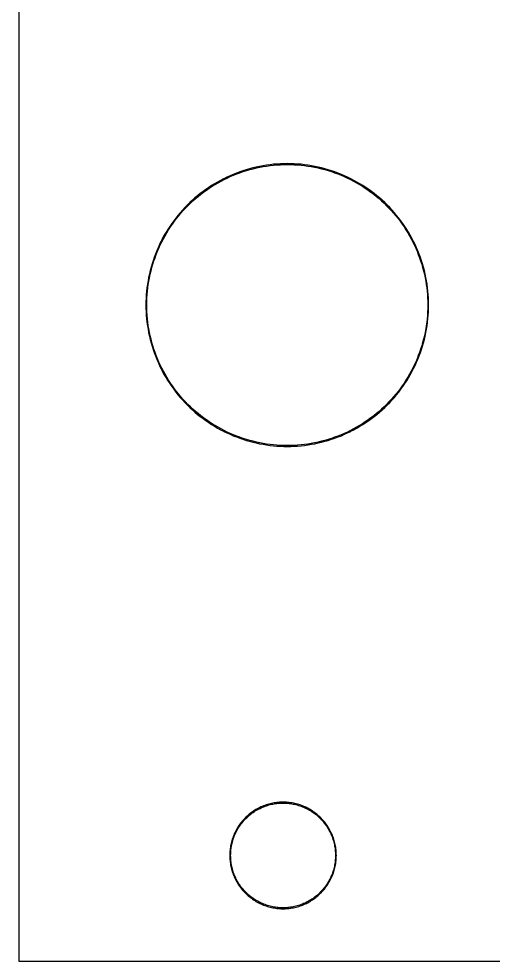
# Model space of a CAD drawing. Extents: x 6 to 66, y 0 to 129.
# Drawn here: x 5.58 to 19.05, y 0.32 to 27.06 of the extents above; entities that cross this region are included whole.
import ezdxf

# ---------------------------------------------------------------- set-up
doc = ezdxf.new("R2010")
doc.units = 0

msp = doc.modelspace()

# ---------------------------------------------------------------- linework, layer by layer
at = {"color": 5, "true_color": 0x0000ff}
msp.add_polyline3d([(66.20408, 0.3175, 0), (66.20408, 128.81762, 0), (5.58393, 128.81762, 0), (5.58393, 0.3175, 0), (66.20408, 0.3175, 0)], close=True, dxfattribs=at)
at = {"color": 34, "true_color": 0x008000}
for points in [[(5.58394, 0.3175, 0), (66.20408, 0.3175, 0), (66.20408, 128.81762, 0), (5.58394, 128.81762, 0), (5.58394, 0.3175, 0)], [(13.10589, 22.9489, 0), (13.00759, 22.94534, 0), (12.9098, 22.93924, 0), (12.81175, 22.93086, 0), (12.71422, 22.92019, 0), (12.61694, 22.90698, 0), (12.61301, 22.90636, 0), (12.51624, 22.89062, 0), (12.41972, 22.87258, 0), (12.32371, 22.85226, 0), (12.2282, 22.82966, 0), (12.13321, 22.80476, 0), (12.03897, 22.77733, 0), (11.94525, 22.74761, 0), (11.85254, 22.71561, 0), (11.76033, 22.68157, 0), (11.6694, 22.645, 0), (11.57898, 22.60639, 0), (11.48982, 22.5655, 0), (11.40169, 22.52232, 0), (11.39815, 22.52051, 0), (11.31077, 22.4753, 0), (11.22492, 22.42806, 0), (11.14008, 22.37878, 0), (11.05652, 22.32722, 0), (10.97422, 22.27362, 0), (10.89319, 22.218, 0), (10.81369, 22.16059, 0), (10.73546, 22.10116, 0), (10.65901, 22.03969, 0), (10.58382, 21.9767, 0), (10.51016, 21.91142, 0), (10.43828, 21.84462, 0), (10.36792, 21.77629, 0), (10.36511, 21.77348, 0), (10.29679, 21.70312, 0), (10.22997, 21.63124, 0), (10.16471, 21.55758, 0), (10.10171, 21.4824, 0), (10.04025, 21.40594, 0), (9.98081, 21.32771, 0), (9.92341, 21.24821, 0), (9.86778, 21.16718, 0), (9.81419, 21.08489, 0), (9.76262, 21.00132, 0), (9.71335, 20.91649, 0), (9.6661, 20.83063, 0), (9.62088, 20.74326, 0), (9.61909, 20.73971, 0), (9.57591, 20.65158, 0), (9.53501, 20.56243, 0), (9.4964, 20.472, 0), (9.45983, 20.38107, 0), (9.42578, 20.28887, 0), (9.39378, 20.19616, 0), (9.36407, 20.10242, 0), (9.33663, 20.00819, 0), (9.31175, 19.9132, 0), (9.28914, 19.81769, 0), (9.26882, 19.72168, 0), (9.25079, 19.62517, 0), (9.23504, 19.52839, 0), (9.23442, 19.52447, 0), (9.2212, 19.42719, 0), (9.21054, 19.32965, 0), (9.20215, 19.23161, 0), (9.19605, 19.13381, 0), (9.19251, 19.03552, 0), (9.19124, 18.93747, 0), (9.19251, 18.83943, 0), (9.19605, 18.74112, 0), (9.20215, 18.64333, 0), (9.21054, 18.5453, 0), (9.2212, 18.44775, 0), (9.23442, 18.35048, 0), (9.23504, 18.34655, 0), (9.25079, 18.24978, 0), (9.26882, 18.15326, 0), (9.28914, 18.05725, 0), (9.31175, 17.96174, 0), (9.33663, 17.86675, 0), (9.36407, 17.77251, 0), (9.39378, 17.67879, 0), (9.42578, 17.58608, 0), (9.45983, 17.49388, 0), (9.4964, 17.40294, 0), (9.53501, 17.31252, 0), (9.57591, 17.22337, 0), (9.61909, 17.13523, 0), (9.62088, 17.13169, 0), (9.6661, 17.04431, 0), (9.71335, 16.95845, 0), (9.76262, 16.87362, 0), (9.81419, 16.79006, 0), (9.86778, 16.70776, 0), (9.92341, 16.62674, 0), (9.98081, 16.54723, 0), (10.04025, 16.469, 0), (10.10171, 16.39255, 0), (10.16471, 16.31736, 0), (10.22997, 16.2437, 0), (10.29679, 16.17182, 0), (10.36511, 16.10146, 0), (10.36792, 16.09865, 0), (10.43828, 16.03033, 0), (10.51016, 15.96353, 0), (10.58382, 15.89825, 0), (10.65901, 15.83526, 0), (10.73546, 15.77379, 0), (10.81369, 15.71435, 0), (10.89319, 15.65695, 0), (10.97422, 15.60132, 0), (11.05652, 15.54773, 0), (11.14008, 15.49617, 0), (11.22492, 15.44689, 0), (11.31077, 15.39965, 0), (11.39815, 15.35443, 0), (11.40169, 15.35263, 0), (11.48982, 15.30945, 0), (11.57898, 15.26856, 0), (11.6694, 15.22995, 0), (11.76033, 15.19337, 0), (11.85254, 15.15934, 0), (11.94525, 15.12733, 0), (12.03897, 15.09761, 0), (12.13321, 15.07018, 0), (12.2282, 15.04529, 0), (12.32371, 15.02268, 0), (12.41972, 15.00236, 0), (12.51624, 14.98433, 0), (12.61301, 14.96858, 0), (12.61694, 14.96796, 0), (12.71422, 14.95475, 0), (12.81175, 14.94408, 0), (12.9098, 14.9357, 0), (13.00759, 14.92961, 0), (13.10589, 14.92605, 0), (13.20393, 14.92478, 0), (13.30198, 14.92605, 0), (13.40027, 14.92961, 0), (13.49806, 14.9357, 0), (13.59611, 14.94408, 0), (13.69364, 14.95475, 0), (13.79093, 14.96796, 0), (13.79485, 14.96858, 0), (13.89162, 14.98433, 0), (13.98814, 15.00236, 0), (14.08416, 15.02268, 0), (14.17966, 15.04529, 0), (14.27466, 15.07018, 0), (14.36889, 15.09761, 0), (14.46262, 15.12733, 0), (14.55533, 15.15934, 0), (14.64753, 15.19337, 0), (14.73846, 15.22995, 0), (14.82888, 15.26856, 0), (14.91804, 15.30945, 0), (15.00618, 15.35263, 0), (15.00972, 15.35443, 0), (15.09709, 15.39965, 0), (15.18294, 15.44689, 0), (15.26778, 15.49617, 0), (15.35135, 15.54773, 0), (15.43364, 15.60132, 0), (15.51467, 15.65695, 0), (15.59417, 15.71435, 0), (15.6724, 15.77379, 0), (15.74886, 15.83526, 0), (15.82404, 15.89825, 0), (15.8977, 15.96353, 0), (15.96958, 16.03033, 0), (16.03994, 16.09865, 0), (16.04275, 16.10146, 0), (16.11108, 16.17182, 0), (16.17787, 16.2437, 0), (16.24316, 16.31736, 0), (16.30614, 16.39255, 0), (16.36761, 16.469, 0), (16.42705, 16.54723, 0), (16.48445, 16.62674, 0), (16.54008, 16.70776, 0), (16.59368, 16.79006, 0), (16.64524, 16.87362, 0), (16.69451, 16.95845, 0), (16.74176, 17.04431, 0), (16.78697, 17.13169, 0), (16.78877, 17.13523, 0), (16.83195, 17.22337, 0), (16.87285, 17.31252, 0), (16.91146, 17.40294, 0), (16.94803, 17.49388, 0), (16.98207, 17.58608, 0), (17.01407, 17.67879, 0), (17.04379, 17.77251, 0), (17.07122, 17.86675, 0), (17.09611, 17.96174, 0), (17.11872, 18.05725, 0), (17.13904, 18.15326, 0), (17.15707, 18.24978, 0), (17.17282, 18.34655, 0), (17.17344, 18.35048, 0), (17.18665, 18.44775, 0), (17.19732, 18.5453, 0), (17.2057, 18.64333, 0), (17.2118, 18.74112, 0), (17.21535, 18.83943, 0), (17.21662, 18.93747, 0), (17.21535, 19.03552, 0), (17.2118, 19.13381, 0), (17.2057, 19.23161, 0), (17.19732, 19.32965, 0), (17.18665, 19.42719, 0), (17.17344, 19.52447, 0), (17.17282, 19.52839, 0), (17.15707, 19.62517, 0), (17.13904, 19.72168, 0), (17.11872, 19.81769, 0), (17.09611, 19.9132, 0), (17.07122, 20.00819, 0), (17.04379, 20.10242, 0), (17.01407, 20.19616, 0), (16.98207, 20.28887, 0), (16.94803, 20.38107, 0), (16.91146, 20.472, 0), (16.87285, 20.56243, 0), (16.83195, 20.65158, 0), (16.78877, 20.73971, 0), (16.78697, 20.74326, 0), (16.74176, 20.83063, 0), (16.69451, 20.91649, 0), (16.64524, 21.00132, 0), (16.59368, 21.08489, 0), (16.54008, 21.16718, 0), (16.48445, 21.24821, 0), (16.42705, 21.32771, 0), (16.36761, 21.40594, 0), (16.30614, 21.4824, 0), (16.24316, 21.55758, 0), (16.17787, 21.63124, 0), (16.11108, 21.70312, 0), (16.04275, 21.77348, 0), (16.03994, 21.77629, 0), (15.96958, 21.84462, 0), (15.8977, 21.91142, 0), (15.82404, 21.9767, 0), (15.74886, 22.03969, 0), (15.6724, 22.10116, 0), (15.59417, 22.16059, 0), (15.51467, 22.218, 0), (15.43364, 22.27362, 0), (15.35135, 22.32722, 0), (15.26778, 22.37878, 0), (15.18294, 22.42806, 0), (15.09709, 22.4753, 0), (15.00972, 22.52051, 0), (15.00618, 22.52232, 0), (14.91804, 22.5655, 0), (14.82888, 22.60639, 0), (14.73846, 22.645, 0), (14.64753, 22.68157, 0), (14.55533, 22.71561, 0), (14.46262, 22.74761, 0), (14.36889, 22.77733, 0), (14.27466, 22.80476, 0), (14.17966, 22.82966, 0), (14.08416, 22.85226, 0), (13.98814, 22.87258, 0), (13.89162, 22.89062, 0), (13.79485, 22.90636, 0), (13.79093, 22.90698, 0), (13.69364, 22.92019, 0), (13.59611, 22.93086, 0), (13.49806, 22.93924, 0), (13.40027, 22.94534, 0), (13.30198, 22.9489, 0), (13.20393, 22.95016, 0), (13.10589, 22.9489, 0)], [(13.40027, 14.95501, 0), (13.30198, 14.95145, 0), (13.20393, 14.95018, 0), (13.10589, 14.95145, 0), (13.00759, 14.95501, 0), (12.9098, 14.9611, 0), (12.81175, 14.96948, 0), (12.71422, 14.98015, 0), (12.61761, 14.99327, 0), (12.52409, 15.00849, 0), (12.42757, 15.02652, 0), (12.33156, 15.04684, 0), (12.23605, 15.06945, 0), (12.14106, 15.09434, 0), (12.04682, 15.12177, 0), (11.9531, 15.15149, 0), (11.86039, 15.18349, 0), (11.76818, 15.21753, 0), (11.67725, 15.25411, 0), (11.58683, 15.29271, 0), (11.49767, 15.33361, 0), (11.41034, 15.3764, 0), (11.3257, 15.4202, 0), (11.23985, 15.46744, 0), (11.15501, 15.51672, 0), (11.07145, 15.56828, 0), (10.98915, 15.62187, 0), (10.90812, 15.6775, 0), (10.82862, 15.7349, 0), (10.75039, 15.79434, 0), (10.67394, 15.85581, 0), (10.59875, 15.9188, 0), (10.52509, 15.98408, 0), (10.45321, 16.05088, 0), (10.38428, 16.11782, 0), (10.31734, 16.18675, 0), (10.25053, 16.25863, 0), (10.18526, 16.33229, 0), (10.12226, 16.40748, 0), (10.0608, 16.48393, 0), (10.00136, 16.56215, 0), (9.94396, 16.64167, 0), (9.88833, 16.72269, 0), (9.83474, 16.80499, 0), (9.78317, 16.88854, 0), (9.7339, 16.97338, 0), (9.68665, 17.05924, 0), (9.64313, 17.14333, 0), (9.60007, 17.23122, 0), (9.55917, 17.32037, 0), (9.52056, 17.41078, 0), (9.48399, 17.50172, 0), (9.44994, 17.59393, 0), (9.41794, 17.68664, 0), (9.38823, 17.78036, 0), (9.36079, 17.8746, 0), (9.33591, 17.96959, 0), (9.3133, 18.0651, 0), (9.29298, 18.16111, 0), (9.27495, 18.25763, 0), (9.25974, 18.35109, 0), (9.24661, 18.44775, 0), (9.23593, 18.5453, 0), (9.22756, 18.64333, 0), (9.22147, 18.74112, 0), (9.21791, 18.83943, 0), (9.21664, 18.93747, 0), (9.21791, 19.03552, 0), (9.22147, 19.13381, 0), (9.22756, 19.23161, 0), (9.23593, 19.32965, 0), (9.24661, 19.42719, 0), (9.25972, 19.52374, 0), (9.27495, 19.61732, 0), (9.29298, 19.71384, 0), (9.3133, 19.80985, 0), (9.33591, 19.90534, 0), (9.36079, 20.00035, 0), (9.38823, 20.09458, 0), (9.41794, 20.18831, 0), (9.44994, 20.28102, 0), (9.48399, 20.37322, 0), (9.52056, 20.46415, 0), (9.55917, 20.55458, 0), (9.60007, 20.64373, 0), (9.64303, 20.73143, 0), (9.68665, 20.8157, 0), (9.7339, 20.90156, 0), (9.78317, 20.98639, 0), (9.83474, 21.06996, 0), (9.88833, 21.15225, 0), (9.94396, 21.23328, 0), (10.00136, 21.31278, 0), (10.0608, 21.39101, 0), (10.12226, 21.46747, 0), (10.18526, 21.54265, 0), (10.25053, 21.61631, 0), (10.31734, 21.68819, 0), (10.38428, 21.75713, 0), (10.45321, 21.82407, 0), (10.52509, 21.89087, 0), (10.59875, 21.95615, 0), (10.67394, 22.01914, 0), (10.75039, 22.08061, 0), (10.82862, 22.14004, 0), (10.90812, 22.19745, 0), (10.98915, 22.25307, 0), (11.07145, 22.30667, 0), (11.15501, 22.35823, 0), (11.23985, 22.40751, 0), (11.3257, 22.45475, 0), (11.41069, 22.49872, 0), (11.49767, 22.54134, 0), (11.58683, 22.58223, 0), (11.67725, 22.62084, 0), (11.76818, 22.65742, 0), (11.86039, 22.69145, 0), (11.9531, 22.72346, 0), (12.04682, 22.75317, 0), (12.14106, 22.78061, 0), (12.23605, 22.8055, 0), (12.33156, 22.8281, 0), (12.42757, 22.84842, 0), (12.52409, 22.86646, 0), (12.61761, 22.88168, 0), (12.71422, 22.89479, 0), (12.81175, 22.90546, 0), (12.9098, 22.91384, 0), (13.00759, 22.91994, 0), (13.10589, 22.9235, 0), (13.20393, 22.92477, 0), (13.30198, 22.9235, 0), (13.40027, 22.91994, 0), (13.49806, 22.91384, 0), (13.59611, 22.90546, 0), (13.69364, 22.89479, 0), (13.7902, 22.88169, 0), (13.88377, 22.86646, 0), (13.98029, 22.84842, 0), (14.07631, 22.8281, 0), (14.17181, 22.8055, 0), (14.26681, 22.78061, 0), (14.36104, 22.75317, 0), (14.45477, 22.72346, 0), (14.54748, 22.69145, 0), (14.63968, 22.65742, 0), (14.73061, 22.62084, 0), (14.82103, 22.58223, 0), (14.91019, 22.54134, 0), (14.99718, 22.49873, 0), (15.08216, 22.45475, 0), (15.16801, 22.40751, 0), (15.25285, 22.35823, 0), (15.33642, 22.30667, 0), (15.41871, 22.25307, 0), (15.49974, 22.19745, 0), (15.57924, 22.14004, 0), (15.65747, 22.08061, 0), (15.73393, 22.01914, 0), (15.80911, 21.95615, 0), (15.88277, 21.89087, 0), (15.95465, 21.82407, 0), (16.02358, 21.75712, 0), (16.09053, 21.68819, 0), (16.15733, 21.61631, 0), (16.22261, 21.54265, 0), (16.28559, 21.46747, 0), (16.34706, 21.39101, 0), (16.4065, 21.31278, 0), (16.4639, 21.23328, 0), (16.51953, 21.15225, 0), (16.57313, 21.06996, 0), (16.62469, 20.98639, 0), (16.67396, 20.90156, 0), (16.72121, 20.8157, 0), (16.76519, 20.73072, 0), (16.8078, 20.64373, 0), (16.84869, 20.55458, 0), (16.8873, 20.46415, 0), (16.92387, 20.37322, 0), (16.9579, 20.28102, 0), (16.9899, 20.18831, 0), (17.01963, 20.09458, 0), (17.04705, 20.00035, 0), (17.07196, 19.90534, 0), (17.09456, 19.80985, 0), (17.11488, 19.71384, 0), (17.13291, 19.61732, 0), (17.14814, 19.52374, 0), (17.16125, 19.42719, 0), (17.17192, 19.32965, 0), (17.1803, 19.23161, 0), (17.1864, 19.13381, 0), (17.18995, 19.03552, 0), (17.19122, 18.93747, 0), (17.18995, 18.83943, 0), (17.1864, 18.74112, 0), (17.1803, 18.64333, 0), (17.17192, 18.5453, 0), (17.16125, 18.44775, 0), (17.14812, 18.35109, 0), (17.13291, 18.25763, 0), (17.11488, 18.16111, 0), (17.09456, 18.0651, 0), (17.07196, 17.96959, 0), (17.04705, 17.8746, 0), (17.01963, 17.78036, 0), (16.9899, 17.68664, 0), (16.9579, 17.59393, 0), (16.92387, 17.50172, 0), (16.8873, 17.41078, 0), (16.84869, 17.32037, 0), (16.8078, 17.23122, 0), (16.76509, 17.14405, 0), (16.72121, 17.05924, 0), (16.67396, 16.97338, 0), (16.62469, 16.88854, 0), (16.57313, 16.80499, 0), (16.51953, 16.72269, 0), (16.4639, 16.64167, 0), (16.4065, 16.56215, 0), (16.34706, 16.48393, 0), (16.28559, 16.40748, 0), (16.22261, 16.33229, 0), (16.15733, 16.25863, 0), (16.09053, 16.18675, 0), (16.02359, 16.11782, 0), (15.95465, 16.05088, 0), (15.88277, 15.98408, 0), (15.80911, 15.9188, 0), (15.73393, 15.85581, 0), (15.65747, 15.79434, 0), (15.57924, 15.7349, 0), (15.49974, 15.6775, 0), (15.41871, 15.62187, 0), (15.33642, 15.56828, 0), (15.25285, 15.51672, 0), (15.16801, 15.46744, 0), (15.08216, 15.4202, 0), (14.99753, 15.3764, 0), (14.91019, 15.33361, 0), (14.82103, 15.29271, 0), (14.73061, 15.25411, 0), (14.63968, 15.21753, 0), (14.54748, 15.18349, 0), (14.45477, 15.15149, 0), (14.36104, 15.12177, 0), (14.26681, 15.09434, 0), (14.17181, 15.06945, 0), (14.07631, 15.04684, 0), (13.98029, 15.02652, 0), (13.88377, 15.00849, 0), (13.7902, 14.99326, 0), (13.69364, 14.98015, 0), (13.59611, 14.96948, 0), (13.49806, 14.9611, 0), (13.40027, 14.95501, 0)], [(13.06449, 4.83031, 0), (13.02562, 4.8293, 0), (12.98676, 4.82726, 0), (12.9479, 4.82422, 0), (12.90929, 4.82015, 0), (12.87043, 4.81507, 0), (12.8665, 4.81445, 0), (12.82815, 4.80836, 0), (12.7898, 4.80124, 0), (12.7517, 4.79337, 0), (12.71385, 4.78423, 0), (12.67626, 4.77432, 0), (12.63892, 4.7634, 0), (12.60184, 4.75146, 0), (12.56501, 4.73851, 0), (12.52868, 4.72454, 0), (12.49262, 4.7098, 0), (12.45706, 4.69406, 0), (12.42175, 4.67755, 0), (12.38695, 4.66002, 0), (12.38341, 4.65822, 0), (12.34912, 4.63967, 0), (12.31534, 4.62037, 0), (12.28207, 4.60005, 0), (12.2493, 4.57922, 0), (12.21704, 4.55712, 0), (12.18529, 4.53451, 0), (12.1543, 4.5109, 0), (12.12408, 4.48651, 0), (12.09411, 4.46136, 0), (12.06515, 4.43571, 0), (12.0367, 4.40904, 0), (12.00902, 4.38161, 0), (12.00621, 4.3788, 0), (11.97928, 4.3506, 0), (11.95287, 4.3219, 0), (11.92747, 4.29244, 0), (11.90257, 4.26247, 0), (11.8787, 4.23173, 0), (11.85558, 4.20049, 0), (11.83323, 4.16849, 0), (11.8119, 4.13598, 0), (11.79107, 4.10296, 0), (11.77151, 4.06942, 0), (11.75246, 4.03538, 0), (11.73443, 4.00085, 0), (11.73262, 3.99731, 0), (11.7156, 3.96226, 0), (11.69935, 3.9267, 0), (11.68411, 3.89088, 0), (11.66988, 3.85481, 0), (11.65642, 3.81824, 0), (11.64398, 3.78115, 0), (11.63255, 3.74407, 0), (11.62213, 3.70648, 0), (11.61273, 3.66889, 0), (11.6041, 3.63079, 0), (11.59648, 3.59243, 0), (11.59013, 3.55408, 0), (11.58951, 3.55015, 0), (11.58392, 3.5118, 0), (11.57935, 3.47294, 0), (11.57579, 3.43433, 0), (11.57325, 3.39547, 0), (11.57173, 3.35635, 0), (11.57122, 3.31749, 0), (11.57173, 3.27863, 0), (11.57325, 3.23951, 0), (11.57579, 3.20065, 0), (11.57935, 3.16204, 0), (11.58392, 3.12318, 0), (11.58951, 3.08483, 0), (11.59013, 3.0809, 0), (11.59648, 3.04255, 0), (11.6041, 3.00419, 0), (11.61273, 2.96609, 0), (11.62213, 2.9285, 0), (11.63255, 2.89091, 0), (11.64398, 2.85382, 0), (11.65642, 2.81674, 0), (11.66988, 2.78016, 0), (11.68411, 2.7441, 0), (11.69935, 2.70828, 0), (11.7156, 2.67272, 0), (11.73262, 2.63767, 0), (11.73443, 2.63413, 0), (11.75246, 2.59959, 0), (11.77151, 2.56555, 0), (11.79107, 2.53202, 0), (11.8119, 2.499, 0), (11.83323, 2.46648, 0), (11.85558, 2.43448, 0), (11.8787, 2.40323, 0), (11.90257, 2.37251, 0), (11.92747, 2.34254, 0), (11.95287, 2.31307, 0), (11.97928, 2.28437, 0), (12.00621, 2.25618, 0), (12.00902, 2.25337, 0), (12.0367, 2.22594, 0), (12.06515, 2.19926, 0), (12.09411, 2.17361, 0), (12.12408, 2.14847, 0), (12.1543, 2.12408, 0), (12.18529, 2.10046, 0), (12.21704, 2.07785, 0), (12.2493, 2.05575, 0), (12.28207, 2.03493, 0), (12.31534, 2.0146, 0), (12.34912, 1.9953, 0), (12.38341, 1.97676, 0), (12.38695, 1.97496, 0), (12.42175, 1.95743, 0), (12.45706, 1.94092, 0), (12.49262, 1.92517, 0), (12.52868, 1.91044, 0), (12.56501, 1.89647, 0), (12.60184, 1.88352, 0), (12.63892, 1.87158, 0), (12.67626, 1.86066, 0), (12.71385, 1.85075, 0), (12.7517, 1.84161, 0), (12.7898, 1.83373, 0), (12.82815, 1.82662, 0), (12.8665, 1.82053, 0), (12.87043, 1.81991, 0), (12.90929, 1.81483, 0), (12.9479, 1.81076, 0), (12.98676, 1.80771, 0), (13.02562, 1.80568, 0), (13.06449, 1.80467, 0), (13.1036, 1.80467, 0), (13.14246, 1.80568, 0), (13.18133, 1.80771, 0), (13.22019, 1.81076, 0), (13.2588, 1.81483, 0), (13.29766, 1.81991, 0), (13.30158, 1.82053, 0), (13.33994, 1.82662, 0), (13.37829, 1.83373, 0), (13.41639, 1.84161, 0), (13.45424, 1.85075, 0), (13.49183, 1.86066, 0), (13.52917, 1.87158, 0), (13.56625, 1.88352, 0), (13.60308, 1.89647, 0), (13.6394, 1.91044, 0), (13.67547, 1.92517, 0), (13.71103, 1.94092, 0), (13.74634, 1.95743, 0), (13.78113, 1.97496, 0), (13.78467, 1.97676, 0), (13.81896, 1.9953, 0), (13.85275, 2.0146, 0), (13.88602, 2.03493, 0), (13.91879, 2.05575, 0), (13.95104, 2.07785, 0), (13.98279, 2.10046, 0), (14.01378, 2.12408, 0), (14.04401, 2.14847, 0), (14.07398, 2.17361, 0), (14.10294, 2.19926, 0), (14.13138, 2.22594, 0), (14.15907, 2.25337, 0), (14.16188, 2.25618, 0), (14.1888, 2.28437, 0), (14.21522, 2.31307, 0), (14.24062, 2.34254, 0), (14.26551, 2.37251, 0), (14.28939, 2.40323, 0), (14.3125, 2.43448, 0), (14.33485, 2.46648, 0), (14.35619, 2.499, 0), (14.37702, 2.53202, 0), (14.39658, 2.56555, 0), (14.41563, 2.59959, 0), (14.43366, 2.63413, 0), (14.43546, 2.63767, 0), (14.45248, 2.67272, 0), (14.46874, 2.70828, 0), (14.48398, 2.7441, 0), (14.4982, 2.78016, 0), (14.51166, 2.81674, 0), (14.52411, 2.85382, 0), (14.53554, 2.89091, 0), (14.54595, 2.9285, 0), (14.55535, 2.96609, 0), (14.56399, 3.00419, 0), (14.57161, 3.04255, 0), (14.57796, 3.0809, 0), (14.57858, 3.08483, 0), (14.58417, 3.12318, 0), (14.58874, 3.16204, 0), (14.59229, 3.20065, 0), (14.59484, 3.23951, 0), (14.59636, 3.27863, 0), (14.59687, 3.31749, 0), (14.59636, 3.35635, 0), (14.59484, 3.39547, 0), (14.59229, 3.43433, 0), (14.58874, 3.47294, 0), (14.58417, 3.5118, 0), (14.57858, 3.55015, 0), (14.57796, 3.55408, 0), (14.57161, 3.59243, 0), (14.56399, 3.63079, 0), (14.55535, 3.66889, 0), (14.54595, 3.70648, 0), (14.53554, 3.74407, 0), (14.52411, 3.78115, 0), (14.51166, 3.81824, 0), (14.4982, 3.85481, 0), (14.48398, 3.89088, 0), (14.46874, 3.9267, 0), (14.45248, 3.96226, 0), (14.43546, 3.99731, 0), (14.43366, 4.00085, 0), (14.41563, 4.03538, 0), (14.39658, 4.06942, 0), (14.37702, 4.10296, 0), (14.35619, 4.13598, 0), (14.33485, 4.16849, 0), (14.3125, 4.20049, 0), (14.28939, 4.23173, 0), (14.26551, 4.26247, 0), (14.24062, 4.29244, 0), (14.21522, 4.3219, 0), (14.1888, 4.3506, 0), (14.16188, 4.3788, 0), (14.15907, 4.38161, 0), (14.13138, 4.40904, 0), (14.10294, 4.43571, 0), (14.07398, 4.46136, 0), (14.04401, 4.48651, 0), (14.01378, 4.5109, 0), (13.98279, 4.53451, 0), (13.95104, 4.55712, 0), (13.91879, 4.57922, 0), (13.88602, 4.60005, 0), (13.85275, 4.62037, 0), (13.81896, 4.63967, 0), (13.78467, 4.65822, 0), (13.78113, 4.66002, 0), (13.74634, 4.67755, 0), (13.71103, 4.69406, 0), (13.67547, 4.7098, 0), (13.6394, 4.72454, 0), (13.60308, 4.73851, 0), (13.56625, 4.75146, 0), (13.52917, 4.7634, 0), (13.49183, 4.77432, 0), (13.45424, 4.78423, 0), (13.41639, 4.79337, 0), (13.37829, 4.80124, 0), (13.33994, 4.80836, 0), (13.30158, 4.81445, 0), (13.29766, 4.81507, 0), (13.2588, 4.82015, 0), (13.22019, 4.82422, 0), (13.18133, 4.82726, 0), (13.14246, 4.8293, 0), (13.1036, 4.83031, 0), (13.06449, 4.83031, 0)], [(13.18133, 1.83311, 0), (13.14246, 1.83108, 0), (13.1036, 1.83007, 0), (13.06449, 1.83007, 0), (13.02562, 1.83108, 0), (12.98676, 1.83311, 0), (12.9479, 1.83616, 0), (12.90929, 1.84022, 0), (12.87043, 1.84531, 0), (12.87041, 1.84531, 0), (12.836, 1.85078, 0), (12.79765, 1.85789, 0), (12.75955, 1.86577, 0), (12.7217, 1.87491, 0), (12.68411, 1.88482, 0), (12.64677, 1.89574, 0), (12.60969, 1.90768, 0), (12.57286, 1.92063, 0), (12.53653, 1.9346, 0), (12.50047, 1.94933, 0), (12.46491, 1.96508, 0), (12.4296, 1.98159, 0), (12.39762, 1.9977, 0), (12.36405, 2.01585, 0), (12.33027, 2.03516, 0), (12.297, 2.05548, 0), (12.26423, 2.07631, 0), (12.23197, 2.09839, 0), (12.20022, 2.12101, 0), (12.16923, 2.14462, 0), (12.13901, 2.16902, 0), (12.10904, 2.19416, 0), (12.08008, 2.21982, 0), (12.05163, 2.24649, 0), (12.02631, 2.27159, 0), (11.99983, 2.2993, 0), (11.97342, 2.32799, 0), (11.94802, 2.35747, 0), (11.92312, 2.38743, 0), (11.89925, 2.41817, 0), (11.87613, 2.44942, 0), (11.85378, 2.48142, 0), (11.83245, 2.51393, 0), (11.81162, 2.54694, 0), (11.79206, 2.58048, 0), (11.77301, 2.61452, 0), (11.75614, 2.64684, 0), (11.73976, 2.68057, 0), (11.72351, 2.71613, 0), (11.70827, 2.75195, 0), (11.69404, 2.78801, 0), (11.68058, 2.82459, 0), (11.66813, 2.86167, 0), (11.6567, 2.89876, 0), (11.64629, 2.93635, 0), (11.63689, 2.97394, 0), (11.62826, 3.01204, 0), (11.62064, 3.0504, 0), (11.6147, 3.0863, 0), (11.60932, 3.12318, 0), (11.60475, 3.16204, 0), (11.60119, 3.20065, 0), (11.59865, 3.23951, 0), (11.59713, 3.27863, 0), (11.59662, 3.31749, 0), (11.59713, 3.35635, 0), (11.59865, 3.39547, 0), (11.60119, 3.43433, 0), (11.60475, 3.47294, 0), (11.60932, 3.5118, 0), (11.6147, 3.54868, 0), (11.62064, 3.58458, 0), (11.62826, 3.62294, 0), (11.63689, 3.66104, 0), (11.64629, 3.69863, 0), (11.6567, 3.73622, 0), (11.66813, 3.7733, 0), (11.68058, 3.81039, 0), (11.69404, 3.84696, 0), (11.70827, 3.88303, 0), (11.72351, 3.91885, 0), (11.73976, 3.95441, 0), (11.75614, 3.98814, 0), (11.77301, 4.02046, 0), (11.79206, 4.0545, 0), (11.81162, 4.08803, 0), (11.83245, 4.12105, 0), (11.85378, 4.15355, 0), (11.87613, 4.18556, 0), (11.89925, 4.2168, 0), (11.92312, 4.24754, 0), (11.94802, 4.27751, 0), (11.97342, 4.30697, 0), (11.99983, 4.33568, 0), (12.02631, 4.36339, 0), (12.05163, 4.38849, 0), (12.08008, 4.41516, 0), (12.10904, 4.44082, 0), (12.13901, 4.46596, 0), (12.16923, 4.49035, 0), (12.20022, 4.51396, 0), (12.23197, 4.53657, 0), (12.26423, 4.55867, 0), (12.297, 4.5795, 0), (12.33027, 4.59982, 0), (12.36405, 4.61911, 0), (12.39763, 4.63728, 0), (12.4296, 4.65339, 0), (12.46491, 4.6699, 0), (12.50047, 4.68565, 0), (12.53653, 4.70038, 0), (12.57286, 4.71434, 0), (12.60969, 4.72729, 0), (12.64677, 4.73923, 0), (12.68411, 4.75016, 0), (12.7217, 4.76007, 0), (12.75955, 4.76921, 0), (12.79765, 4.77709, 0), (12.836, 4.7842, 0), (12.87052, 4.78968, 0), (12.90929, 4.79474, 0), (12.9479, 4.79882, 0), (12.98676, 4.80187, 0), (13.02562, 4.80389, 0), (13.06449, 4.8049, 0), (13.1036, 4.8049, 0), (13.14246, 4.80389, 0), (13.18133, 4.80187, 0), (13.22019, 4.79882, 0), (13.2588, 4.79474, 0), (13.29752, 4.78969, 0), (13.33209, 4.7842, 0), (13.37044, 4.77709, 0), (13.40854, 4.76921, 0), (13.44639, 4.76007, 0), (13.48398, 4.75016, 0), (13.52132, 4.73923, 0), (13.5584, 4.72729, 0), (13.59523, 4.71434, 0), (13.63155, 4.70038, 0), (13.66762, 4.68565, 0), (13.70318, 4.6699, 0), (13.73849, 4.65339, 0), (13.77044, 4.63729, 0), (13.80403, 4.61911, 0), (13.83782, 4.59982, 0), (13.87109, 4.5795, 0), (13.90386, 4.55867, 0), (13.93611, 4.53657, 0), (13.96786, 4.51396, 0), (13.99885, 4.49035, 0), (14.02908, 4.46596, 0), (14.05905, 4.44082, 0), (14.08801, 4.41516, 0), (14.11645, 4.38849, 0), (14.1418, 4.36338, 0), (14.16825, 4.33568, 0), (14.19467, 4.30697, 0), (14.22007, 4.27751, 0), (14.24496, 4.24754, 0), (14.26884, 4.2168, 0), (14.29195, 4.18556, 0), (14.3143, 4.15355, 0), (14.33564, 4.12105, 0), (14.35647, 4.08803, 0), (14.37603, 4.0545, 0), (14.39508, 4.02046, 0), (14.41194, 3.98815, 0), (14.42832, 3.95441, 0), (14.44458, 3.91885, 0), (14.45982, 3.88303, 0), (14.47404, 3.84696, 0), (14.48751, 3.81039, 0), (14.49995, 3.7733, 0), (14.51138, 3.73622, 0), (14.5218, 3.69863, 0), (14.53119, 3.66104, 0), (14.53983, 3.62294, 0), (14.54745, 3.58458, 0), (14.55339, 3.54868, 0), (14.55877, 3.5118, 0), (14.56334, 3.47294, 0), (14.56689, 3.43433, 0), (14.56944, 3.39547, 0), (14.57096, 3.35635, 0), (14.57147, 3.31749, 0), (14.57096, 3.27863, 0), (14.56944, 3.23951, 0), (14.56689, 3.20065, 0), (14.56334, 3.16204, 0), (14.55877, 3.12318, 0), (14.55339, 3.0863, 0), (14.54745, 3.0504, 0), (14.53983, 3.01204, 0), (14.53119, 2.97394, 0), (14.5218, 2.93635, 0), (14.51138, 2.89876, 0), (14.49995, 2.86167, 0), (14.48751, 2.82459, 0), (14.47404, 2.78801, 0), (14.45982, 2.75195, 0), (14.44458, 2.71613, 0), (14.42832, 2.68057, 0), (14.41194, 2.64683, 0), (14.39508, 2.61452, 0), (14.37603, 2.58048, 0), (14.35647, 2.54694, 0), (14.33564, 2.51393, 0), (14.3143, 2.48142, 0), (14.29195, 2.44942, 0), (14.26884, 2.41817, 0), (14.24496, 2.38743, 0), (14.22007, 2.35747, 0), (14.19467, 2.32799, 0), (14.16825, 2.2993, 0), (14.1418, 2.2716, 0), (14.11645, 2.24649, 0), (14.08801, 2.21982, 0), (14.05905, 2.19416, 0), (14.02908, 2.16902, 0), (13.99885, 2.14462, 0), (13.96786, 2.12101, 0), (13.93611, 2.09839, 0), (13.90386, 2.07631, 0), (13.87109, 2.05548, 0), (13.83782, 2.03516, 0), (13.80403, 2.01585, 0), (13.77045, 1.9977, 0), (13.73849, 1.98159, 0), (13.70318, 1.96508, 0), (13.66762, 1.94933, 0), (13.63155, 1.9346, 0), (13.59523, 1.92063, 0), (13.5584, 1.90768, 0), (13.52132, 1.89574, 0), (13.48398, 1.88482, 0), (13.44639, 1.87491, 0), (13.40854, 1.86577, 0), (13.37044, 1.85789, 0), (13.33209, 1.85078, 0), (13.29768, 1.84531, 0), (13.29766, 1.84531, 0), (13.2588, 1.84022, 0), (13.22019, 1.83616, 0), (13.18133, 1.83311, 0)]]:
    msp.add_polyline3d(points, close=True, dxfattribs=at)

doc.saveas('drawing.dxf')
